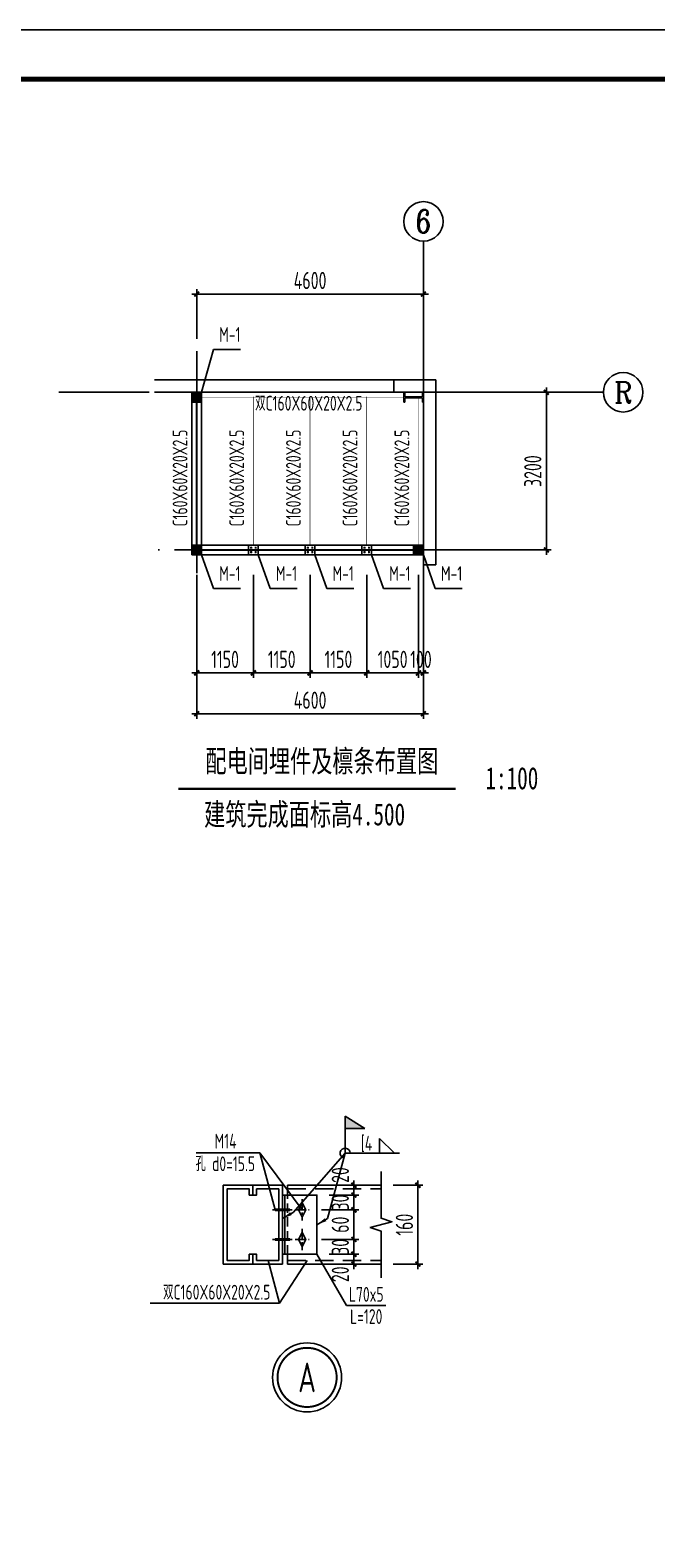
# Model space of a CAD drawing. Extents: x 899043 to 2598688, y -137197 to 211789.
# Drawn here: x 2222266 to 2234974, y 99224 to 129535 of the extents above; entities that cross this region are included whole.
import ezdxf
from ezdxf.enums import TextEntityAlignment as Align

# ---------------------------------------------------------------- set-up
doc = ezdxf.new("R2010")
doc.units = 0
doc.header["$LTSCALE"] = 1500
doc.header["$MEASUREMENT"] = 0
for name, pattern in [('CENTER', [2, 1.25, -0.25, 0.25, -0.25]), ('DASHED2', [0.375, 0.25, -0.125]), ('DOTE', [2.42, 2, -0.2, 0.02, -0.2])]:
    doc.linetypes.add(name, pattern=pattern)
for name, color, linetype in [('00-tk', 151, 'Continuous'), ('1', 2, 'Continuous'), ('AXIS', 3, 'Continuous'), ('AXIS_TEXT', 7, 'Continuous'), ('COLUMN', 2, 'Continuous'), ('DIM', 3, 'Continuous'), ('luoshuang', 6, 'Continuous'), ('luoshuanga', 253, 'CENTER'), ('lzdl', 2, 'Continuous'), ('TEXT', 7, 'Continuous'), ('THIN', 7, 'Continuous'), ('WALL', 7, 'Continuous'), ('WELD', 7, 'Continuous'), ('WELD_TEXT', 7, 'Continuous'), ('WINDOW', 4, 'Continuous'), ('XIXIAN', 7, 'Continuous'), ('图名下划线', 7, 'Continuous'), ('檩条', 6, 'Continuous')]:
    doc.layers.add(name, color=color, linetype=linetype)
doc.layers.add('COLU_HATCH', color=251, linetype='Continuous', lineweight=0)
doc.layers.add('螺栓孔标注', color=9, linetype='Continuous', lineweight=18)
doc.styles.add('_TCH_AXIS', font='COMPLEX', dxfattribs={"bigfont": 'GBCBIG'})
doc.styles.add('COMPLEX', font='COMPLEX')
doc.styles.add('TSSD_Dimension', font='Tssdeng.shx', dxfattribs={"width": 0.7, "bigfont": 'hztxt.shx'})
doc.styles.add('TSSD_Label', font='Tssdeng.shx', dxfattribs={"width": 0.7, "bigfont": 'hztxt.shx'})
doc.styles.add('TSSD_Norm', font='Tssdeng.shx', dxfattribs={"bigfont": 'hztxt.shx'})
doc.styles.add('TSSD_Num', font='tssdeng.shx', dxfattribs={"width": 0.7, "bigfont": 'hztxt.shx'})
doc.styles.add('YG图名', font='simhei.ttf', dxfattribs={"width": 0.7, "height": 600})
doc.dimstyles.new('TSSD_100_100', dxfattribs={"dimtxt": 350, "dimasz": 100, "dimexe": 100, "dimexo": 250, "dimgap": 100, "dimtad": 1, "dimdec": 0, "dimzin": 0, "dimdsep": 46, "dimtxsty": 'TSSD_Dimension', "dimblk": 'ARCHTICK', "dimblk1": 'ARCHTICK', "dimblk2": 'ARCHTICK', "dimcen": 0, "dimdle": 100, "dimclrt": 7, "dimadec": 0, "dimazin": 0, "dimtfac": 1, "dimtdec": 0, "dimtix": 1, "dimtmove": 2, "dimatfit": 3, "dimfxl": 0, "dimtolj": 1, "dimtzin": 0, "dimarcsym": 0})
doc.dimstyles.new('TSSD_10_100', dxfattribs={"dimtxt": 350, "dimasz": 100, "dimexe": 100, "dimexo": 250, "dimgap": 100, "dimtad": 1, "dimdec": 0, "dimlfac": 0.1, "dimzin": 0, "dimdsep": 46, "dimtxsty": 'TSSD_Dimension', "dimblk": 'ARCHTICK', "dimblk1": 'ARCHTICK', "dimblk2": 'ARCHTICK', "dimcen": 0, "dimdle": 100, "dimclrt": 7, "dimadec": 0, "dimazin": 0, "dimtfac": 1, "dimtdec": 0, "dimtix": 1, "dimtmove": 2, "dimatfit": 3, "dimfxl": 0, "dimtolj": 1, "dimtzin": 0, "dimarcsym": 0})

# ---------------------------------------------------------------- blocks, each defined once
blk = doc.blocks.new('螺栓杆')
at = {"layer": 'luoshuang', "const_width": 16}
blk.add_lwpolyline([(37.5, 0), (-37.5, 0)], dxfattribs=at)
at = {"layer": 'luoshuanga', "ltscale": 0.1}
blk.add_line((-50, 0), (50, 0), dxfattribs=at)
blk = doc.blocks.new('螺栓-普通')
at = {"layer": 'luoshuang'}
for p, q in [((0, 120), (-60, 0)), ((0, -120), (-60, 0)), ((0, 120), (60, 0)), ((0, -120), (60, 0))]:
    blk.add_line(p, q, dxfattribs=at)
at = {"layer": 'luoshuanga', "ltscale": 0.1}
for p, q in [((120, 0), (-120, 0)), ((0, 180), (0, -180))]:
    blk.add_line(p, q, dxfattribs=at)
blk = doc.blocks.new('_ArchTick')
at = {"color": 0, "linetype": 'ByBlock', "const_width": 0.4}
blk.add_lwpolyline([(-0.5, -0.5), (0.5, 0.5)], dxfattribs=at)
blk = doc.blocks.new('*D480')
at = {"layer": 'Defpoints', "color": 0}
for p in [(2227935, 105582), (2227935, 104982), (2228841, 104982)]:
    blk.add_point(p, dxfattribs=at)
at = {"layer": 'DIM', "color": 0, "lineweight": -2}
for p, q in [((2228185, 105582), (2228941, 105582)), ((2228841, 105682), (2228841, 104882)), ((2228185, 104982), (2228941, 104982))]:
    blk.add_line(p, q, dxfattribs=at)
at = {"layer": 'DIM', "color": 0, "lineweight": -2, "xscale": 100, "yscale": 100, "zscale": 100}
for p, rotation in [((2228841, 105582), 90), ((2228841, 104982), 270)]:
    blk.add_blockref('_ArchTick', p, dxfattribs=dict(at, rotation=rotation))
at = {"layer": 'DIM', "color": 7, "insert": (2228566, 105282), "char_height": 350, "attachment_point": 5, "rotation": 90, "style": 'TSSD_Dimension'}
blk.add_mtext('\\A1;60', dxfattribs=at)
blk = doc.blocks.new('*D481')
at = {"layer": 'Defpoints', "color": 0}
for p in [(2228091, 104682), (2228091, 104482), (2228841, 104482)]:
    blk.add_point(p, dxfattribs=at)
at = {"layer": 'DIM', "color": 0, "lineweight": -2}
for p, q in [((2228341, 104682), (2228941, 104682)), ((2228841, 104782), (2228841, 104382)), ((2228341, 104482), (2228941, 104482))]:
    blk.add_line(p, q, dxfattribs=at)
at = {"layer": 'DIM', "color": 0, "lineweight": -2, "xscale": 100, "yscale": 100, "zscale": 100}
for p, rotation in [((2228841, 104682), 90), ((2228841, 104482), 270)]:
    blk.add_blockref('_ArchTick', p, dxfattribs=dict(at, rotation=rotation))
at = {"layer": 'DIM', "color": 7, "insert": (2228566, 104275), "char_height": 350, "attachment_point": 5, "rotation": 90, "style": 'TSSD_Dimension'}
blk.add_mtext('\\A1;20', dxfattribs=at)
blk = doc.blocks.new('*D482')
at = {"layer": 'Defpoints', "color": 0}
for p in [(2228091, 106082), (2228091, 105882), (2228841, 106082)]:
    blk.add_point(p, dxfattribs=at)
at = {"layer": 'DIM', "color": 0, "lineweight": -2}
for p, q in [((2228841, 105782), (2228841, 106182)), ((2228341, 106082), (2228941, 106082)), ((2228341, 105882), (2228941, 105882))]:
    blk.add_line(p, q, dxfattribs=at)
at = {"layer": 'DIM', "color": 0, "lineweight": -2, "xscale": 100, "yscale": 100, "zscale": 100}
for p, rotation in [((2228841, 106082), 90), ((2228841, 105882), 270)]:
    blk.add_blockref('_ArchTick', p, dxfattribs=dict(at, rotation=rotation))
at = {"layer": 'DIM', "color": 7, "insert": (2228566, 106289), "char_height": 350, "attachment_point": 5, "rotation": 90, "style": 'TSSD_Dimension'}
blk.add_mtext('\\A1;20', dxfattribs=at)
blk = doc.blocks.new('*D483')
at = {"layer": 'Defpoints', "color": 0}
for p in [(2229391, 106082), (2230141, 106082), (2229391, 104482)]:
    blk.add_point(p, dxfattribs=at)
at = {"layer": 'DIM', "color": 0, "lineweight": -2}
for p, q in [((2230141, 104382), (2230141, 106182)), ((2229641, 106082), (2230241, 106082)), ((2229641, 104482), (2230241, 104482))]:
    blk.add_line(p, q, dxfattribs=at)
at = {"layer": 'DIM', "color": 0, "lineweight": -2, "xscale": 100, "yscale": 100, "zscale": 100}
for p, rotation in [((2230141, 106082), 90), ((2230141, 104482), 270)]:
    blk.add_blockref('_ArchTick', p, dxfattribs=dict(at, rotation=rotation))
at = {"layer": 'DIM', "color": 7, "insert": (2229866, 105282), "char_height": 350, "attachment_point": 5, "rotation": 90, "style": 'TSSD_Dimension'}
blk.add_mtext('\\A1;160', dxfattribs=at)
blk = doc.blocks.new('ts_idx2')
at = {"color": 0, "linetype": 'ByBlock', "lineweight": -2, "const_width": 0.0333}
blk.add_lwpolyline([(-0.5, 0, 1), (0.5, 0, 1)], format="xyb", close=True, dxfattribs=at)
at = {"color": 0, "linetype": 'ByBlock', "lineweight": -2}
blk.add_circle((0, 0), 0.583, dxfattribs=at)
at = {"color": 0, "linetype": 'ByBlock', "lineweight": -2, "style": 'TSSD_Num', "width": 0.7}
blk.add_attdef('A', text='', height=0.5, dxfattribs=at).set_placement((0, 0), align=Align.MIDDLE_CENTER)
blk = doc.blocks.new('*D484')
at = {"layer": 'Defpoints', "color": 0}
for p in [(2228091, 105882), (2228841, 105882), (2227935, 105582)]:
    blk.add_point(p, dxfattribs=at)
at = {"layer": 'DIM', "color": 0, "lineweight": -2}
for p, q in [((2228341, 105882), (2228941, 105882)), ((2228841, 105882), (2228841, 105982)), ((2228841, 105582), (2228841, 105882)), ((2228185, 105582), (2228941, 105582)), ((2228841, 105582), (2228841, 105482))]:
    blk.add_line(p, q, dxfattribs=at)
at = {"layer": 'DIM', "color": 0, "lineweight": -2, "xscale": 100, "yscale": 100, "zscale": 100}
for p, rotation in [((2228841, 105882), 270), ((2228841, 105582), 90)]:
    blk.add_blockref('_ArchTick', p, dxfattribs=dict(at, rotation=rotation))
at = {"layer": 'DIM', "color": 7, "insert": (2228566, 105732), "char_height": 350, "attachment_point": 5, "rotation": 90, "style": 'TSSD_Dimension'}
blk.add_mtext('\\A1;30', dxfattribs=at)
blk = doc.blocks.new('*D485')
at = {"layer": 'Defpoints', "color": 0}
for p in [(2227935, 104982), (2228091, 104682), (2228841, 104682)]:
    blk.add_point(p, dxfattribs=at)
at = {"layer": 'DIM', "color": 0, "lineweight": -2}
for p, q in [((2228185, 104982), (2228941, 104982)), ((2228841, 104982), (2228841, 105082)), ((2228841, 104982), (2228841, 104682)), ((2228341, 104682), (2228941, 104682)), ((2228841, 104682), (2228841, 104582))]:
    blk.add_line(p, q, dxfattribs=at)
at = {"layer": 'DIM', "color": 0, "lineweight": -2, "xscale": 100, "yscale": 100, "zscale": 100}
for p, rotation in [((2228841, 104982), 270), ((2228841, 104682), 90)]:
    blk.add_blockref('_ArchTick', p, dxfattribs=dict(at, rotation=rotation))
at = {"layer": 'DIM', "color": 7, "insert": (2228566, 104832), "char_height": 350, "attachment_point": 5, "rotation": 90, "style": 'TSSD_Dimension'}
blk.add_mtext('\\A1;30', dxfattribs=at)
blk = doc.blocks.new('_WELD004')
at = {"color": 0, "linetype": 'ByBlock'}
for p, q in [((0, 1), (1, 0)), ((0, 0), (0, 1))]:
    blk.add_line(p, q, dxfattribs=at)
blk = doc.blocks.new('_WELD001')
at = {"linetype": 'ByBlock'}
h = blk.add_hatch(color=0, dxfattribs=at)
h.paths.add_polyline_path([(0.8, 1), (0, 1.5), (0, 1)])
edge = h.paths.add_edge_path()
edge.add_line((0, 0), (0, 1.5))
at = {"color": 0, "linetype": 'ByBlock'}
for p, q in [((0, 0), (0, 1.5)), ((0.8, 1), (0, 1.5)), ((0, 1), (0.8, 1))]:
    blk.add_line(p, q, dxfattribs=at)
blk = doc.blocks.new('FDSRWEFDSDSFDSFDDD')
at = {"layer": 'COLUMN'}
for p, q in [((-380, 0), (-400, 0)), ((0, 0), (-20, 0)), ((-400, -200), (-380, -200)), ((-380, -75), (-365, -90)), ((-380, -125), (-365, -110)), ((-20, -75), (-35, -90)), ((-20, -125), (-35, -110)), ((-20, -200), (0, -200))]:
    blk.add_line(p, q, dxfattribs=at)
for points in [[(-400, 0), (-400, -200)], [(-380, 0), (-380, -75)], [(-20, 0), (-20, -75)], [(0, 0), (0, -200)], [(-380, -125), (-380, -200)], [(-35, -90), (-365, -90)], [(-35, -110), (-365, -110)], [(-20, -125), (-20, -200)]]:
    blk.add_lwpolyline(points, dxfattribs=at)
blk = doc.blocks.new('*D506')
at = {"layer": 'Defpoints', "color": 0}
for p in [(2230252, 124173), (2225652, 123016), (2230252, 123016)]:
    blk.add_point(p, dxfattribs=at)
at = {"layer": 'DIM', "color": 0, "lineweight": -2}
for p, q in [((2225552, 124173), (2230352, 124173)), ((2225652, 123266), (2225652, 124273)), ((2230252, 123266), (2230252, 124273))]:
    blk.add_line(p, q, dxfattribs=at)
at = {"layer": 'DIM', "color": 0, "lineweight": -2, "xscale": 100, "yscale": 100, "zscale": 100, "rotation": 180}
blk.add_blockref('_ArchTick', (2225652, 124173), dxfattribs=at)
at = {"layer": 'DIM', "color": 0, "lineweight": -2, "xscale": 100, "yscale": 100, "zscale": 100}
blk.add_blockref('_ArchTick', (2230252, 124173), dxfattribs=at)
at = {"layer": 'DIM', "color": 7, "insert": (2227952, 124448), "char_height": 350, "attachment_point": 5, "style": 'TSSD_Dimension'}
blk.add_mtext('\\A1;4600', dxfattribs=at)
blk = doc.blocks.new('_AXISO')
blk.add_circle((0, 0), 0.5)
at = {"layer": 'AXIS_TEXT', "style": 'COMPLEX', "width": 1.041667}
blk.add_attdef('A', text='', height=0.56, dxfattribs=at).set_placement((-0.25, -0.28), (0.25, -0.28), align=Align.FIT)
blk = doc.blocks.new('*D507')
at = {"layer": 'Defpoints', "color": 0}
for p in [(2231067, 122178), (2232747, 122178), (2231067, 118978)]:
    blk.add_point(p, dxfattribs=at)
at = {"layer": 'DIM', "color": 0, "lineweight": -2}
for p, q in [((2231317, 122178), (2232847, 122178)), ((2232747, 118878), (2232747, 122278)), ((2231317, 118978), (2232847, 118978))]:
    blk.add_line(p, q, dxfattribs=at)
at = {"layer": 'DIM', "color": 0, "lineweight": -2, "xscale": 100, "yscale": 100, "zscale": 100}
for p, rotation in [((2232747, 122178), 90), ((2232747, 118978), 270)]:
    blk.add_blockref('_ArchTick', p, dxfattribs=dict(at, rotation=rotation))
at = {"layer": 'DIM', "color": 7, "insert": (2232472, 120578), "char_height": 350, "attachment_point": 5, "rotation": 90, "style": 'TSSD_Dimension'}
blk.add_mtext('\\A1;3200', dxfattribs=at)
blk = doc.blocks.new('*D508')
at = {"layer": 'Defpoints', "color": 0}
for p in [(2225652, 118505), (2230252, 118505), (2230252, 115653)]:
    blk.add_point(p, dxfattribs=at)
at = {"layer": 'DIM', "color": 0, "lineweight": -2}
for p, q in [((2225652, 118255), (2225652, 115553)), ((2230252, 118255), (2230252, 115553)), ((2225552, 115653), (2230352, 115653))]:
    blk.add_line(p, q, dxfattribs=at)
at = {"layer": 'DIM', "color": 0, "lineweight": -2, "xscale": 100, "yscale": 100, "zscale": 100, "rotation": 180}
blk.add_blockref('_ArchTick', (2225652, 115653), dxfattribs=at)
at = {"layer": 'DIM', "color": 0, "lineweight": -2, "xscale": 100, "yscale": 100, "zscale": 100}
blk.add_blockref('_ArchTick', (2230252, 115653), dxfattribs=at)
at = {"layer": 'DIM', "color": 7, "insert": (2227952, 115928), "char_height": 350, "attachment_point": 5, "style": 'TSSD_Dimension'}
blk.add_mtext('\\A1;4600', dxfattribs=at)
blk = doc.blocks.new('*D509')
at = {"layer": 'Defpoints', "color": 0}
for p in [(2225652, 118721), (2226802, 118721), (2226802, 116482)]:
    blk.add_point(p, dxfattribs=at)
at = {"layer": 'DIM', "color": 0, "lineweight": -2}
for p, q in [((2225652, 118471), (2225652, 116382)), ((2226802, 118471), (2226802, 116382)), ((2225552, 116482), (2226902, 116482))]:
    blk.add_line(p, q, dxfattribs=at)
at = {"layer": 'DIM', "color": 0, "lineweight": -2, "xscale": 100, "yscale": 100, "zscale": 100, "rotation": 180}
blk.add_blockref('_ArchTick', (2225652, 116482), dxfattribs=at)
at = {"layer": 'DIM', "color": 0, "lineweight": -2, "xscale": 100, "yscale": 100, "zscale": 100}
blk.add_blockref('_ArchTick', (2226802, 116482), dxfattribs=at)
at = {"layer": 'DIM', "color": 7, "insert": (2226227, 116757), "char_height": 350, "attachment_point": 5, "style": 'TSSD_Dimension'}
blk.add_mtext('\\A1;1150', dxfattribs=at)
blk = doc.blocks.new('*D510')
at = {"layer": 'Defpoints', "color": 0}
for p in [(2226802, 118721), (2227952, 118721), (2227952, 116482)]:
    blk.add_point(p, dxfattribs=at)
at = {"layer": 'DIM', "color": 0, "lineweight": -2}
for p, q in [((2226802, 118471), (2226802, 116382)), ((2227952, 118471), (2227952, 116382)), ((2226702, 116482), (2228052, 116482))]:
    blk.add_line(p, q, dxfattribs=at)
at = {"layer": 'DIM', "color": 0, "lineweight": -2, "xscale": 100, "yscale": 100, "zscale": 100, "rotation": 180}
blk.add_blockref('_ArchTick', (2226802, 116482), dxfattribs=at)
at = {"layer": 'DIM', "color": 0, "lineweight": -2, "xscale": 100, "yscale": 100, "zscale": 100}
blk.add_blockref('_ArchTick', (2227952, 116482), dxfattribs=at)
at = {"layer": 'DIM', "color": 7, "insert": (2227377, 116757), "char_height": 350, "attachment_point": 5, "style": 'TSSD_Dimension'}
blk.add_mtext('\\A1;1150', dxfattribs=at)
blk = doc.blocks.new('*D511')
at = {"layer": 'Defpoints', "color": 0}
for p in [(2227952, 118721), (2229102, 118721), (2229102, 116482)]:
    blk.add_point(p, dxfattribs=at)
at = {"layer": 'DIM', "color": 0, "lineweight": -2}
for p, q in [((2227952, 118471), (2227952, 116382)), ((2229102, 118471), (2229102, 116382)), ((2227852, 116482), (2229202, 116482))]:
    blk.add_line(p, q, dxfattribs=at)
at = {"layer": 'DIM', "color": 0, "lineweight": -2, "xscale": 100, "yscale": 100, "zscale": 100, "rotation": 180}
blk.add_blockref('_ArchTick', (2227952, 116482), dxfattribs=at)
at = {"layer": 'DIM', "color": 0, "lineweight": -2, "xscale": 100, "yscale": 100, "zscale": 100}
blk.add_blockref('_ArchTick', (2229102, 116482), dxfattribs=at)
at = {"layer": 'DIM', "color": 7, "insert": (2228527, 116757), "char_height": 350, "attachment_point": 5, "style": 'TSSD_Dimension'}
blk.add_mtext('\\A1;1150', dxfattribs=at)
blk = doc.blocks.new('*D512')
at = {"layer": 'Defpoints', "color": 0}
for p in [(2229102, 118721), (2230152, 118721), (2230152, 116482)]:
    blk.add_point(p, dxfattribs=at)
at = {"layer": 'DIM', "color": 0, "lineweight": -2}
for p, q in [((2229102, 118471), (2229102, 116382)), ((2230152, 118471), (2230152, 116382)), ((2229002, 116482), (2230252, 116482))]:
    blk.add_line(p, q, dxfattribs=at)
at = {"layer": 'DIM', "color": 0, "lineweight": -2, "xscale": 100, "yscale": 100, "zscale": 100, "rotation": 180}
blk.add_blockref('_ArchTick', (2229102, 116482), dxfattribs=at)
at = {"layer": 'DIM', "color": 0, "lineweight": -2, "xscale": 100, "yscale": 100, "zscale": 100}
blk.add_blockref('_ArchTick', (2230152, 116482), dxfattribs=at)
at = {"layer": 'DIM', "color": 7, "insert": (2229627, 116757), "char_height": 350, "attachment_point": 5, "style": 'TSSD_Dimension'}
blk.add_mtext('\\A1;1050', dxfattribs=at)
blk = doc.blocks.new('*D513')
at = {"layer": 'Defpoints', "color": 0}
for p in [(2230152, 118721), (2230252, 118721), (2230252, 116482)]:
    blk.add_point(p, dxfattribs=at)
at = {"layer": 'DIM', "color": 0, "lineweight": -2}
for p, q in [((2230152, 118471), (2230152, 116382)), ((2230252, 118471), (2230252, 116382)), ((2230152, 116482), (2230052, 116482)), ((2230152, 116482), (2230252, 116482)), ((2230252, 116482), (2230352, 116482))]:
    blk.add_line(p, q, dxfattribs=at)
at = {"layer": 'DIM', "color": 0, "lineweight": -2, "xscale": 100, "yscale": 100, "zscale": 100}
blk.add_blockref('_ArchTick', (2230152, 116482), dxfattribs=at)
at = {"layer": 'DIM', "color": 0, "lineweight": -2, "xscale": 100, "yscale": 100, "zscale": 100, "rotation": 180}
blk.add_blockref('_ArchTick', (2230252, 116482), dxfattribs=at)
at = {"layer": 'DIM', "color": 7, "insert": (2230202, 116757), "char_height": 350, "attachment_point": 5, "style": 'TSSD_Dimension'}
blk.add_mtext('\\A1;100', dxfattribs=at)
blk = doc.blocks.new('A$C6C735AD0')
at = {"layer": 'XIXIAN', "linetype": 'ByBlock'}
h = blk.add_hatch(color=256, dxfattribs=at)
h.paths.add_polyline_path([(-39, -54, 0.413178), (-45, -48), (-45, -54)])
h.paths.add_polyline_path([(-39, -54), (-45, -54), (-45, -61, 0.413178)])
h.paths.add_polyline_path([(-45, -61), (-45, -54), (-52, -54, 0.415249)])
h.paths.add_polyline_path([(-45, -54), (-45, -48, 0.415249), (-52, -54)])
h = blk.add_hatch(color=256, dxfattribs=at)
h.paths.add_polyline_path([(-39, -145, -0.413178), (-45, -151), (-45, -145)])
h.paths.add_polyline_path([(-39, -145), (-45, -145), (-45, -139, -0.413178)])
h.paths.add_polyline_path([(-45, -139), (-45, -145), (-52, -145, -0.415249)])
h.paths.add_polyline_path([(-45, -145), (-45, -151, -0.415249), (-52, -145)])
h = blk.add_hatch(color=256, dxfattribs=at)
h.paths.add_polyline_path([(39, -54, -0.413178), (45, -48), (45, -54)])
h.paths.add_polyline_path([(39, -54), (45, -54), (45, -61, -0.413178)])
h.paths.add_polyline_path([(45, -61), (45, -54), (52, -54, -0.415249)])
h.paths.add_polyline_path([(45, -54), (45, -48, -0.415249), (52, -54)])
h = blk.add_hatch(color=256, dxfattribs=at)
h.paths.add_polyline_path([(39, -145, 0.413178), (45, -151), (45, -145)])
h.paths.add_polyline_path([(39, -145), (45, -145), (45, -139, 0.413178)])
h.paths.add_polyline_path([(45, -139), (45, -145), (52, -145, 0.415249)])
h.paths.add_polyline_path([(45, -145), (45, -151, 0.415249), (52, -145)])
at = {"layer": '1', "linetype": 'ByBlock'}
for p, q in [((-100, -77), (-100, -199)), ((-100, -199), (100, -199))]:
    blk.add_line(p, q, dxfattribs=at)
blk.add_lwpolyline([(-100, -199), (100, -199), (100, 0), (-100, 0)], close=True, dxfattribs=at)
at = {"layer": 'XIXIAN', "linetype": 'ByBlock'}
for p, q in [((-63, -54), (-27, -54)), ((-63, -145), (-27, -145)), ((63, -54), (27, -54)), ((63, -145), (27, -145))]:
    blk.add_line(p, q, dxfattribs=at)
at = {"layer": 'XIXIAN', "linetype": 'ByBlock', "ltscale": 200}
for p, q in [((-45, -36), (-45, -73)), ((-45, -163), (-45, -127)), ((45, -36), (45, -73)), ((45, -163), (45, -127))]:
    blk.add_line(p, q, dxfattribs=at)
at = {"layer": 'XIXIAN', "linetype": 'ByBlock', "ltscale": 50}
for centre, start, end in [((-45, -54), 0, 180), ((-45, -54), 0, 180), ((-45, -54), 180, 0), ((-45, -145), 0, 180), ((-45, -145), 180, 0), ((-45, -145), 180, 0), ((45, -54), 0, 180), ((45, -54), 180, 0), ((45, -145), 0, 180), ((45, -145), 180, 0)]:
    blk.add_arc(centre, 6.35, start, end, dxfattribs=at)
blk = doc.blocks.new('A$C67844AE1')
at = {"layer": '00-tk'}
for p, q in [((126150, 89100), (0, 89100)), ((124650, 87600), (3750, 87600))]:
    blk.add_line(p, q, dxfattribs=at)
at = {"layer": '00-tk', "const_width": 150}
blk.add_lwpolyline([(3750, 87600), (124650, 87600), (124650, 1500), (3750, 1500)], close=True, dxfattribs=at)

msp = doc.modelspace()

# ---------------------------------------------------------------- hatches: boundary and pattern name
at = {"layer": 'COLU_HATCH'}
h = msp.add_hatch(color=256, dxfattribs=at)
h.dxf.hatch_style = 1
h.paths.add_polyline_path([(2225751.6, 122178.1), (2225551.6, 122178.1), (2225551.6, 121978.1), (2225751.6, 121978.1)])
h = msp.add_hatch(color=256, dxfattribs=at)
h.dxf.hatch_style = 1
h.paths.add_polyline_path([(2225751.6, 119078.1), (2225551.6, 119078.1), (2225551.6, 118878.1), (2225751.6, 118878.1)])
h = msp.add_hatch(color=256, dxfattribs=at)
h.dxf.hatch_style = 1
h.paths.add_polyline_path([(2230251.6, 119078.1), (2230051.6, 119078.1), (2230051.6, 118878.1), (2230251.6, 118878.1)])

# ---------------------------------------------------------------- linework, layer by layer
at = {"linetype": 'CENTER', "ltscale": 0.4, "const_width": 40}
msp.add_lwpolyline([(2230251.6, 118978.1), (2225651.6, 118978.1), (2225651.6, 122178.1)], dxfattribs=at)
at = {"layer": 'AXIS'}
for p, q in [((2230251.6, 124173.3), (2230251.6, 125247.6)), ((2231989.1, 122178.1), (2233905.2, 122178.1))]:
    msp.add_line(p, q, dxfattribs=at)
at = {"layer": 'AXIS', "color": 253, "linetype": 'DOTE'}
for p, q in [((2230251.6, 124875.7), (2230251.6, 115554.5)), ((2225651.6, 123015.9), (2225651.6, 118505)), ((2231948, 122178.1), (2222855.4, 122178.1)), ((2231829.9, 118978.1), (2224748.4, 118978.1))]:
    msp.add_line(p, q, dxfattribs=at)
at = {"layer": 'lzdl'}
msp.add_line((2227441.5, 104681.7), (2227441.5, 105881.7), dxfattribs=at)
msp.add_lwpolyline([(2227391.5, 105881.7), (2228091.5, 105881.7), (2228091.5, 104681.7), (2227391.5, 104681.7), (2227391.5, 105881.7)], dxfattribs=at)
at = {"layer": 'TEXT'}
for p, q in [((2225989.1, 123049), (2225751.6, 122178.1)), ((2225989.1, 123049), (2226540.2, 123049)), ((2225989.1, 118198), (2225751.6, 118878.1)), ((2227139.1, 118198), (2226901.6, 118878.1)), ((2228289.1, 118198), (2228051.6, 118878.1)), ((2229439.1, 118198), (2229201.6, 118878.1)), ((2230489.1, 118198), (2230251.6, 118878.1)), ((2225989.1, 118198), (2226540.2, 118198)), ((2227139.1, 118198), (2227690.2, 118198)), ((2228289.1, 118198), (2228840.2, 118198)), ((2229439.1, 118198), (2229990.2, 118198)), ((2230489.1, 118198), (2231040.2, 118198))]:
    msp.add_line(p, q, dxfattribs=at)
at = {"layer": 'THIN'}
for p, q in [((2225637.6, 106740.8), (2226930.9, 106740.8)), ((2227241.5, 105581.7), (2226930.9, 106740.8)), ((2226930.9, 106740.8), (2227791.5, 105586)), ((2228091.5, 104681.7), (2228691.5, 103642.4)), ((2227101.5, 104556.7), (2227334.4, 103687.3)), ((2227334.4, 103687.3), (2227891.5, 104556.7)), ((2227334.4, 103687.3), (2224710.5, 103687.3)), ((2229491.5, 103642.4), (2228691.5, 103642.4))]:
    msp.add_line(p, q, dxfattribs=at)
msp.add_lwpolyline([(2229391.5, 106361.7), (2229391.5, 105411.7), (2229611.5, 105341.7), (2229171.5, 105221.7), (2229391.5, 105151.7), (2229391.5, 104201.7)], dxfattribs=at)
at = {"layer": 'WALL'}
for p, q in [((2229651.6, 122428.1), (2224796.2, 122428.1)), ((2224796.2, 122178.1), (2229651.6, 122178.1)), ((2225551.6, 122178.1), (2225551.6, 118878.1)), ((2225751.6, 122178.1), (2225751.6, 119078.1)), ((2230501.6, 122428.1), (2229651.6, 122428.1)), ((2229651.6, 122428.1), (2229651.6, 122178.1)), ((2229651.6, 122178.1), (2229651.6, 122428.1)), ((2229651.6, 122178.1), (2230251.6, 122178.1)), ((2230251.6, 122178.1), (2230251.6, 120978.1)), ((2230501.6, 120978.1), (2230501.6, 122428.1)), ((2230251.6, 120978.1), (2230251.6, 119078.1)), ((2230501.6, 118978.1), (2230501.6, 120978.1)), ((2225551.6, 118878.1), (2230251.6, 118878.1)), ((2225751.6, 119078.1), (2230251.6, 119078.1)), ((2230251.6, 118878.1), (2230251.6, 118678.1)), ((2230501.6, 118678.1), (2230501.6, 118978.1)), ((2230251.6, 118678.1), (2230501.6, 118678.1))]:
    msp.add_line(p, q, dxfattribs=at)
at = {"layer": 'WELD', "color": 13}
for p, q in [((2228663.8, 106734.8), (2227608, 105531.7)), ((2228308, 105406.7), (2228663.8, 106734.8)), ((2229763.8, 106734.8), (2228663.8, 106734.8)), ((2227391.5, 105406.7), (2227608, 105531.7)), ((2228091.5, 105281.7), (2228308, 105406.7))]:
    msp.add_line(p, q, dxfattribs=at)
msp.add_arc((2228663.8, 106734.8), 100, 0, 255, dxfattribs=at)
for points in [[(2227548, 105535.5), (2227391.5, 105406.7), (2227581.3, 105477.8)], [(2228248, 105410.5), (2228091.5, 105281.7), (2228281.3, 105352.8)]]:
    msp.add_solid(points, dxfattribs=at)
at = {"layer": 'WINDOW', "color": 2, "linetype": 'ByBlock', "const_width": 10}
for points in [[(2225651.6, 118978.1), (2225651.6, 122048.9)], [(2226801.6, 119078.1), (2226801.6, 122088.1)], [(2227951.6, 119078.1), (2227951.6, 122088.1)], [(2229101.6, 119078.1), (2229101.6, 122088.1)], [(2230151.6, 119078.1), (2230151.6, 122088.1)]]:
    msp.add_lwpolyline(points, dxfattribs=at)
at = {"layer": 'WINDOW', "linetype": 'ByBlock', "const_width": 10}
msp.add_lwpolyline([(2225751.6, 122078.1), (2229851.6, 122078.1)], dxfattribs=at)
at = {"layer": '图名下划线', "const_width": 46.6}
msp.add_lwpolyline([(2225278.6, 114131.5), (2230903.6, 114131.5)], dxfattribs=at)
at = {"layer": '檩条', "color": 31}
for p, q in [((2227491.5, 106081.7), (2229391.5, 106081.7)), ((2227491.5, 105881.7), (2227491.5, 106081.7)), ((2227491.5, 105881.7), (2227491.5, 106081.7)), ((2227491.5, 104481.7), (2227491.5, 104681.7)), ((2227491.5, 104481.7), (2229391.5, 104481.7))]:
    msp.add_line(p, q, dxfattribs=at)
at = {"layer": '檩条', "color": 31, "linetype": 'DASHED2'}
for p, q in [((2227491.5, 106006.7), (2229391.5, 106006.7)), ((2227491.5, 104556.7), (2229391.5, 104556.7))]:
    msp.add_line(p, q, dxfattribs=at)
at = {"layer": '檩条', "color": 31, "linetype": 'DASHED2', "ltscale": 0.5}
msp.add_line((2227491.5, 104681.7), (2227491.5, 105881.7), dxfattribs=at)
at = {"layer": '檩条', "color": 31}
for points in [[(2226191.5, 104481.7), (2226191.5, 106081.7), (2226791.5, 106081.7), (2226791.5, 105881.7), (2226716.5, 105881.7), (2226716.5, 106006.7), (2226266.5, 106006.7), (2226266.5, 104556.7), (2226716.5, 104556.7), (2226716.5, 104681.7), (2226791.5, 104681.7), (2226791.5, 104481.7)], [(2227391.5, 104481.7), (2227391.5, 106081.7), (2226791.5, 106081.7), (2226791.5, 105881.7), (2226866.5, 105881.7), (2226866.5, 106006.7), (2227316.5, 106006.7), (2227316.5, 104556.7), (2226866.5, 104556.7), (2226866.5, 104681.7), (2226791.5, 104681.7), (2226791.5, 104481.7)]]:
    msp.add_lwpolyline(points, close=True, dxfattribs=at)
at = {"layer": '螺栓孔标注', "linetype": 'ByBlock'}
for points in [[(2225551.6, 122178.1), (2225751.6, 122178.1), (2225751.6, 121978.1), (2225551.6, 121978.1)], [(2225551.6, 119078.1), (2225751.6, 119078.1), (2225751.6, 118878.1), (2225551.6, 118878.1)], [(2230051.6, 119078.1), (2230251.6, 119078.1), (2230251.6, 118878.1), (2230051.6, 118878.1)]]:
    msp.add_lwpolyline(points, close=True, dxfattribs=at)

# ---------------------------------------------------------------- block references
msp.add_blockref('FDSRWEFDSDSFDSFDDD', (2230251.6, 122178.1))
at = {"layer": 'AXIS'}
ref = msp.add_blockref('_AXISO', (2230251.6, 125647.8), dxfattribs=dict(at, xscale=800.4000000000233, yscale=800.4000000000087, zscale=800.4000000000001))
ref.add_attrib('A', '6', dxfattribs={"layer": 'AXIS_TEXT', "height": 466.2, "style": '_TCH_AXIS'}).set_placement((2230096.2, 125414.7), (2230407, 125414.7), align=Align.FIT)
ref = msp.add_blockref('_AXISO', (2234305.4, 122178.1), dxfattribs=dict(at, xscale=800.4000000000233, yscale=800.4000000000087, zscale=800.4000000000001))
ref.add_attrib('A', 'R', dxfattribs={"layer": 'AXIS_TEXT', "height": 425.4, "style": '_TCH_AXIS'}).set_placement((2234123.1, 121965.4), (2234487.7, 121965.4), align=Align.FIT)
at = {"layer": 'luoshuang'}
for name, p, xscale, yscale, zscale in [('螺栓-普通', (2227791.5, 105581.7), -1.200000001117587, 1.200000001117587, 1.2), ('螺栓杆', (2227391.5, 105581.7), -4.00000000372529, 3.999999999068677, 4), ('螺栓-普通', (2227791.5, 104981.7), -1.200000001117587, 1.200000001117587, 1.2), ('螺栓杆', (2227391.5, 104981.7), -4.00000000372529, 3.999999999068677, 4)]:
    msp.add_blockref(name, p, dxfattribs=dict(at, xscale=xscale, yscale=yscale, zscale=zscale))
at = {"layer": 'THIN'}
ref = msp.add_blockref('ts_idx2', (2227891.5, 102181.7), dxfattribs=dict(at, xscale=1200, yscale=1200, zscale=1200))
ref.add_attrib('1', 'A', dxfattribs={"color": 4, "height": 600, "style": 'TSSD_Num', "width": 0.7}).set_placement((2227891.5, 102181.7), align=Align.MIDDLE_CENTER)
at = {"layer": 'WELD', "color": 13}
for name, p, xscale, yscale, zscale in [('_WELD001', (2228663.8, 106734.8), 500, 500, 500), ('_WELD004', (2229363.8, 106734.8), 300, 300, 300)]:
    msp.add_blockref(name, p, dxfattribs=dict(at, xscale=xscale, yscale=yscale, zscale=zscale))
at = {"layer": 'WELD_TEXT', "linetype": 'ByBlock', "xscale": 0.6666666666278616, "yscale": 0.6666666666715173, "zscale": 0.6666666666666666}
msp.add_blockref('A$C67844AE1', (2198961.1, 70135.3), dxfattribs=at)
at = {"layer": 'WINDOW', "linetype": 'ByBlock'}
for p in [(2225651.9, 122177.8), (2225651.9, 119077.8), (2226801.9, 119077.8), (2227951.9, 119077.8), (2229101.9, 119077.8), (2230151.9, 119077.8)]:
    msp.add_blockref('A$C6C735AD0', p, dxfattribs=at)

# ---------------------------------------------------------------- texts
at = {"layer": 'TEXT', "style": 'TSSD_Label', "width": 0.7}
for s, p in [('M-1', (2226540.2, 123111.5)), ('双C160X60X20X2.5', (2229014.6, 121716)), ('M-1', (2226540.2, 118260.5)), ('M-1', (2227690.2, 118260.5)), ('M-1', (2228840.2, 118260.5)), ('M-1', (2229990.2, 118260.5)), ('M-1', (2231040.2, 118260.5))]:
    msp.add_text(s, height=300, dxfattribs=at).set_placement(p, align=Align.BOTTOM_RIGHT)
for p in [(2225553.9, 121421.1), (2226703.9, 121421.1), (2227853.9, 121421.1), (2229003.9, 121421.1), (2230053.9, 121421.1)]:
    msp.add_text('C160X60X20X2.5', height=300, rotation=90, dxfattribs=at).set_placement(p, align=Align.BOTTOM_RIGHT)
at = {"layer": 'TEXT', "style": 'YG图名', "width": 0.7}
for s, p in [('配电间埋件及檩条布置图', (2228190.6, 114701.8)), ('建筑完成面标高4.500', (2227840.9, 113621.3))]:
    msp.add_text(s, height=450, dxfattribs=at).set_placement(p, align=Align.MIDDLE)
msp.add_text('1:100', height=450, dxfattribs=at).set_placement((2231511.8, 114120.3))
at = {"layer": 'TEXT', "color": 13, "style": 'TSSD_Label', "width": 0.7}
msp.add_text('[4', height=300, dxfattribs=at).set_placement((2229213.8, 106784.8), align=Align.RIGHT)
at = {"layer": 'TEXT', "style": 'TSSD_Norm', "width": 0.7}
msp.add_text('L=120', height=300, dxfattribs=at).set_placement((2229091.5, 103267.4), align=Align.CENTER)
at = {"layer": 'THIN', "style": 'TSSD_Label', "width": 0.7}
for s, p in [('M14', (2226237.6, 106828.2)), ('孔 d%%1420%%143=15.5', (2226231.2, 106368.4)), ('双C160X60X20X2.5', (2226058.9, 103762.3)), ('L70x5', (2229091.5, 103717.4))]:
    msp.add_text(s, height=300, dxfattribs=at).set_placement(p, align=Align.CENTER)

# ---------------------------------------------------------------- dimensions: what is measured, and where the dimension line sits
at = {"layer": 'DIM'}
dim = msp.add_aligned_dim(p1=(2225651.6, 123015.9), p2=(2230251.6, 123015.9), distance=1157.4, dimstyle='TSSD_100_100', dxfattribs=at)
dim.commit()
dim.dimension.update_dxf_attribs({"geometry": '*D506', "text_midpoint": (2227951.6, 124448.3)})
for base, p1, p2, angle, dimstyle, picture, middle in [((2232747.1, 122178.1), (2231066.8, 118978.1), (2231066.8, 122178.1), 90, 'TSSD_100_100', '*D507', (2232472.1, 120578.1)), ((2230141.5, 106081.7), (2229391.5, 104481.7), (2229391.5, 106081.7), 90, 'TSSD_10_100', '*D483', (2229866.5, 105281.7)), ((2228841.5, 105881.7), (2227935.5, 105581.7), (2228091.5, 105881.7), 90, 'TSSD_10_100', '*D484', (2228566.5, 105731.7)), ((2228841.5, 104981.7), (2227935.5, 105581.7), (2227935.5, 104981.7), 90, 'TSSD_10_100', '*D480', (2228566.5, 105281.7)), ((2228841.5, 104681.7), (2227935.5, 104981.7), (2228091.5, 104681.7), 270, 'TSSD_10_100', '*D485', (2228566.5, 104831.7))]:
    dim = msp.add_linear_dim(base=base, p1=p1, p2=p2, angle=angle, dimstyle=dimstyle, dxfattribs=at)
    dim.commit()
    dim.dimension.update_dxf_attribs({"geometry": picture, "text_midpoint": middle})
for base, p1, p2, picture, middle in [((2226801.6, 116482.4), (2225651.6, 118721), (2226801.6, 118721), '*D509', (2226226.6, 116757.4)), ((2227951.6, 116482.4), (2226801.6, 118721), (2227951.6, 118721), '*D510', (2227376.6, 116757.4)), ((2229101.6, 116482.4), (2227951.6, 118721), (2229101.6, 118721), '*D511', (2228526.6, 116757.4)), ((2230151.6, 116482.4), (2229101.6, 118721), (2230151.6, 118721), '*D512', (2229626.6, 116757.4)), ((2230251.6, 116482.4), (2230151.6, 118721), (2230251.6, 118721), '*D513', (2230201.6, 116757.4)), ((2230251.6, 115652.9), (2225651.6, 118505), (2230251.6, 118505), '*D508', (2227951.6, 115927.9))]:
    dim = msp.add_linear_dim(base=base, p1=p1, p2=p2, dimstyle='TSSD_100_100', dxfattribs=at)
    dim.commit()
    dim.dimension.update_dxf_attribs({"geometry": picture, "text_midpoint": middle})
for base, p1, p2, picture, middle in [((2228841.5, 106081.7), (2228091.5, 105881.7), (2228091.5, 106081.7), '*D482', (2228566.5, 106288.5)), ((2228841.5, 104481.7), (2228091.5, 104681.7), (2228091.5, 104481.7), '*D481', (2228566.5, 104274.8))]:
    dim = msp.add_linear_dim(base=base, p1=p1, p2=p2, angle=90, dimstyle='TSSD_10_100', dxfattribs=at)
    dim.commit()
    dim.dimension.update_dxf_attribs({"geometry": picture, "text_midpoint": middle, "dimtype": 160})

doc.saveas('drawing.dxf')
